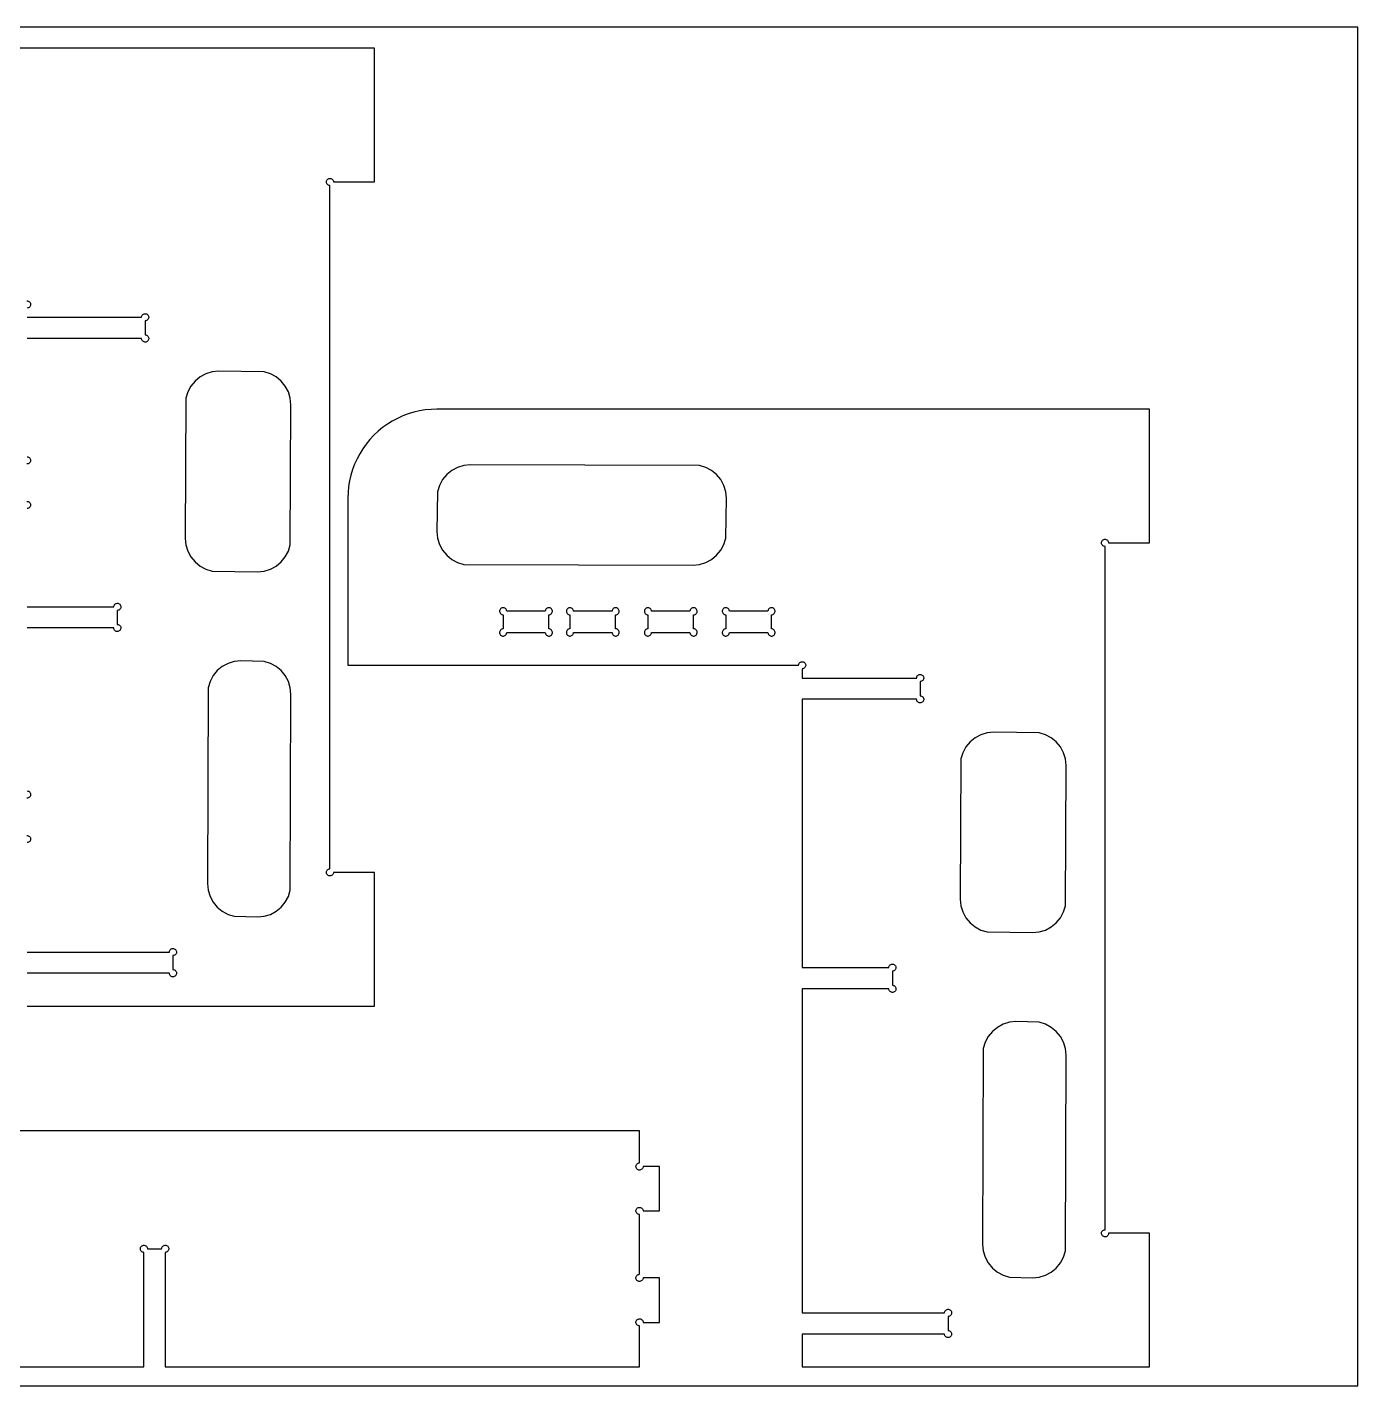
# Model space of a CAD drawing. Extents: x 0 to 2440, y -4410 to 1220.
# Drawn here: x 1245 to 2440, y -2940 to -1720 of the extents above; entities that cross this region are included whole.
import ezdxf

# ---------------------------------------------------------------- set-up
doc = ezdxf.new("R2010")
doc.units = 0
doc.layers.add('CUT', color=1, linetype='Continuous')
doc.layers.add('REFERENCE-SHEET', color=8, linetype='Continuous')

msp = doc.modelspace()

# ---------------------------------------------------------------- linework, layer by layer
at = {"layer": 'CUT'}
for points in [[(1245, -2599), (1557, -2599), (1557, -2479), (1520.2, -2479), (1520.1, -2479.7), (1519.9, -2480.3), (1519.6, -2480.9), (1519.1, -2481.4), (1518.5, -2481.8), (1517.9, -2482.1), (1517.2, -2482.2), (1516.5, -2482.2), (1515.9, -2482), (1515.3, -2481.7), (1514.7, -2481.3), (1514.3, -2480.7), (1514, -2480.1), (1513.8, -2479.5), (1513.8, -2478.8), (1513.9, -2478.1), (1514.2, -2477.5), (1514.6, -2476.9), (1515.1, -2476.4), (1515.7, -2476.1), (1516.3, -2475.9), (1517, -2475.8), (1517, -1862.2), (1516.3, -1862.1), (1515.7, -1861.9), (1515.1, -1861.6), (1514.6, -1861.1), (1514.2, -1860.5), (1513.9, -1859.9), (1513.8, -1859.2), (1513.8, -1858.5), (1514, -1857.9), (1514.3, -1857.3), (1514.7, -1856.7), (1515.3, -1856.3), (1515.9, -1856), (1516.5, -1855.8), (1517.2, -1855.8), (1517.9, -1855.9), (1518.5, -1856.2), (1519.1, -1856.6), (1519.6, -1857.1), (1519.9, -1857.7), (1520.1, -1858.3), (1520.2, -1859), (1557, -1859), (1557, -1739), (917, -1739)], [(1244.8, -1965.8), (1245.5, -1965.8), (1246.1, -1966), (1246.7, -1966.3), (1247.3, -1966.7), (1247.7, -1967.3), (1248, -1967.9), (1248.2, -1968.5), (1248.2, -1969.2), (1248.1, -1969.9), (1247.8, -1970.5), (1247.4, -1971.1), (1246.9, -1971.6), (1246.3, -1971.9), (1245.7, -1972.1), (1245, -1972.2)], [(1245, -1980.5), (1347.8, -1980.5), (1347.9, -1979.8), (1348.1, -1979.2), (1348.4, -1978.6), (1348.9, -1978.1), (1349.5, -1977.7), (1350.1, -1977.4), (1350.8, -1977.3), (1351.5, -1977.3), (1352.1, -1977.5), (1352.7, -1977.8), (1353.3, -1978.2), (1353.7, -1978.8), (1354, -1979.4), (1354.2, -1980), (1354.2, -1980.7), (1354.1, -1981.4), (1353.8, -1982), (1353.4, -1982.6), (1352.9, -1983.1), (1352.3, -1983.4), (1351.7, -1983.6), (1351, -1983.7), (1351, -1996.3), (1351.7, -1996.4), (1352.3, -1996.6), (1352.9, -1996.9), (1353.4, -1997.4), (1353.8, -1998), (1354.1, -1998.6), (1354.2, -1999.3), (1354.2, -2000), (1354, -2000.6), (1353.7, -2001.2), (1353.3, -2001.8), (1352.7, -2002.2), (1352.1, -2002.5), (1351.5, -2002.7), (1350.8, -2002.7), (1350.1, -2002.6), (1349.5, -2002.3), (1348.9, -2001.9), (1348.4, -2001.4), (1348.1, -2000.8), (1347.9, -2000.2), (1347.8, -1999.5), (1245, -1999.5)], [(1245, -2105.8), (1245.7, -2105.9), (1246.3, -2106.1), (1246.9, -2106.4), (1247.4, -2106.9), (1247.8, -2107.5), (1248.1, -2108.1), (1248.2, -2108.8), (1248.2, -2109.5), (1248, -2110.1), (1247.7, -2110.7), (1247.3, -2111.3), (1246.7, -2111.7), (1246.1, -2112), (1245.5, -2112.2), (1244.8, -2112.2)], [(1244.8, -2145.8), (1245.5, -2145.8), (1246.1, -2146), (1246.7, -2146.3), (1247.3, -2146.7), (1247.7, -2147.3), (1248, -2147.9), (1248.2, -2148.5), (1248.2, -2149.2), (1248.1, -2149.9), (1247.8, -2150.5), (1247.4, -2151.1), (1246.9, -2151.6), (1246.3, -2151.9), (1245.7, -2152.1), (1245, -2152.2)], [(1245, -2240.5), (1322.8, -2240.5), (1322.9, -2239.8), (1323.1, -2239.2), (1323.4, -2238.6), (1323.9, -2238.1), (1324.5, -2237.7), (1325.1, -2237.4), (1325.8, -2237.3), (1326.5, -2237.3), (1327.1, -2237.5), (1327.7, -2237.8), (1328.3, -2238.2), (1328.7, -2238.8), (1329, -2239.4), (1329.2, -2240), (1329.2, -2240.7), (1329.1, -2241.4), (1328.8, -2242), (1328.4, -2242.6), (1327.9, -2243.1), (1327.3, -2243.4), (1326.7, -2243.6), (1326, -2243.7), (1326, -2256.3), (1326.7, -2256.4), (1327.3, -2256.6), (1327.9, -2256.9), (1328.4, -2257.4), (1328.8, -2258), (1329.1, -2258.6), (1329.2, -2259.3), (1329.2, -2260), (1329, -2260.6), (1328.7, -2261.2), (1328.3, -2261.8), (1327.7, -2262.2), (1327.1, -2262.5), (1326.5, -2262.7), (1325.8, -2262.7), (1325.1, -2262.6), (1324.5, -2262.3), (1323.9, -2261.9), (1323.4, -2261.4), (1323.1, -2260.8), (1322.9, -2260.2), (1322.8, -2259.5), (1245, -2259.5)], [(1245, -2405.8), (1245.7, -2405.9), (1246.3, -2406.1), (1246.9, -2406.4), (1247.4, -2406.9), (1247.8, -2407.5), (1248.1, -2408.1), (1248.2, -2408.8), (1248.2, -2409.5), (1248, -2410.1), (1247.7, -2410.7), (1247.3, -2411.3), (1246.7, -2411.7), (1246.1, -2412), (1245.5, -2412.2), (1244.8, -2412.2)], [(1244.8, -2445.8), (1245.5, -2445.8), (1246.1, -2446), (1246.7, -2446.3), (1247.3, -2446.7), (1247.7, -2447.3), (1248, -2447.9), (1248.2, -2448.5), (1248.2, -2449.2), (1248.1, -2449.9), (1247.8, -2450.5), (1247.4, -2451.1), (1246.9, -2451.6), (1246.3, -2451.9), (1245.7, -2452.1), (1245, -2452.2)], [(1245, -2550.5), (1372.8, -2550.5), (1372.9, -2549.8), (1373.1, -2549.2), (1373.4, -2548.6), (1373.9, -2548.1), (1374.5, -2547.7), (1375.1, -2547.4), (1375.8, -2547.3), (1376.5, -2547.3), (1377.1, -2547.5), (1377.7, -2547.8), (1378.3, -2548.2), (1378.7, -2548.8), (1379, -2549.4), (1379.2, -2550), (1379.2, -2550.7), (1379.1, -2551.4), (1378.8, -2552), (1378.4, -2552.6), (1377.9, -2553.1), (1377.3, -2553.4), (1376.7, -2553.6), (1376, -2553.7), (1376, -2566.3), (1376.7, -2566.4), (1377.3, -2566.6), (1377.9, -2566.9), (1378.4, -2567.4), (1378.8, -2568), (1379.1, -2568.6), (1379.2, -2569.3), (1379.2, -2570), (1379, -2570.6), (1378.7, -2571.2), (1378.3, -2571.8), (1377.7, -2572.2), (1377.1, -2572.5), (1376.5, -2572.7), (1375.8, -2572.7), (1375.1, -2572.6), (1374.5, -2572.3), (1373.9, -2571.9), (1373.4, -2571.4), (1373.1, -2570.8), (1372.9, -2570.2), (1372.8, -2569.5), (1245, -2569.5)], [(924.5, -2923), (1350, -2923), (1350, -2820.2), (1349.3, -2820.1), (1348.7, -2819.9), (1348.1, -2819.6), (1347.6, -2819.1), (1347.2, -2818.5), (1346.9, -2817.9), (1346.8, -2817.2), (1346.8, -2816.5), (1347, -2815.9), (1347.3, -2815.3), (1347.7, -2814.7), (1348.3, -2814.3), (1348.9, -2814), (1349.5, -2813.8), (1350.2, -2813.8), (1350.9, -2813.9), (1351.5, -2814.2), (1352.1, -2814.6), (1352.6, -2815.1), (1352.9, -2815.7), (1353.1, -2816.3), (1353.2, -2817), (1365.8, -2817), (1365.9, -2816.3), (1366.1, -2815.7), (1366.4, -2815.1), (1366.9, -2814.6), (1367.5, -2814.2), (1368.1, -2813.9), (1368.8, -2813.8), (1369.5, -2813.8), (1370.1, -2814), (1370.7, -2814.3), (1371.3, -2814.7), (1371.7, -2815.3), (1372, -2815.9), (1372.2, -2816.5), (1372.2, -2817.2), (1372.1, -2817.9), (1371.8, -2818.5), (1371.4, -2819.1), (1370.9, -2819.6), (1370.3, -2819.9), (1369.7, -2820.1), (1369, -2820.2), (1369, -2923), (1795, -2923), (1795, -2886.2), (1794.3, -2886.1), (1793.7, -2885.9), (1793.1, -2885.6), (1792.6, -2885.1), (1792.2, -2884.5), (1791.9, -2883.9), (1791.8, -2883.2), (1791.8, -2882.5), (1792, -2881.9), (1792.3, -2881.3), (1792.7, -2880.7), (1793.3, -2880.3), (1793.9, -2880), (1794.5, -2879.8), (1795.2, -2879.8), (1795.9, -2879.9), (1796.5, -2880.2), (1797.1, -2880.6), (1797.6, -2881.1), (1797.9, -2881.7), (1798.1, -2882.3), (1798.2, -2883), (1813, -2883), (1813, -2843), (1798.2, -2843), (1798.1, -2843.7), (1797.9, -2844.3), (1797.6, -2844.9), (1797.1, -2845.4), (1796.5, -2845.8), (1795.9, -2846.1), (1795.2, -2846.2), (1794.5, -2846.2), (1793.9, -2846), (1793.3, -2845.7), (1792.7, -2845.3), (1792.3, -2844.7), (1792, -2844.1), (1791.8, -2843.5), (1791.8, -2842.8), (1791.9, -2842.1), (1792.2, -2841.5), (1792.6, -2840.9), (1793.1, -2840.4), (1793.7, -2840.1), (1794.3, -2839.9), (1795, -2839.8), (1795, -2786.2), (1794.3, -2786.1), (1793.7, -2785.9), (1793.1, -2785.6), (1792.6, -2785.1), (1792.2, -2784.5), (1791.9, -2783.9), (1791.8, -2783.2), (1791.8, -2782.5), (1792, -2781.9), (1792.3, -2781.3), (1792.7, -2780.7), (1793.3, -2780.3), (1793.9, -2780), (1794.5, -2779.8), (1795.2, -2779.8), (1795.9, -2779.9), (1796.5, -2780.2), (1797.1, -2780.6), (1797.6, -2781.1), (1797.9, -2781.7), (1798.1, -2782.3), (1798.2, -2783), (1813, -2783), (1813, -2743), (1798.2, -2743), (1798.1, -2743.7), (1797.9, -2744.3), (1797.6, -2744.9), (1797.1, -2745.4), (1796.5, -2745.8), (1795.9, -2746.1), (1795.2, -2746.2), (1794.5, -2746.2), (1793.9, -2746), (1793.3, -2745.7), (1792.7, -2745.3), (1792.3, -2744.7), (1792, -2744.1), (1791.8, -2743.5), (1791.8, -2742.8), (1791.9, -2742.1), (1792.2, -2741.5), (1792.6, -2740.9), (1793.1, -2740.4), (1793.7, -2740.1), (1794.3, -2739.9), (1795, -2739.8), (1795, -2711), (35, -2711)]]:
    msp.add_lwpolyline(points, dxfattribs=at)
for points in [[(1482, -2059), (1481.4, -2053.1), (1479.7, -2047.5), (1476.9, -2042.3), (1473.2, -2037.8), (1468.7, -2034.1), (1463.5, -2031.3), (1457.9, -2029.6), (1417, -2029), (1411.1, -2029.6), (1405.5, -2031.3), (1400.3, -2034.1), (1395.8, -2037.8), (1392.1, -2042.3), (1389.3, -2047.5), (1387.6, -2053.1), (1387, -2179), (1387.6, -2184.9), (1389.3, -2190.5), (1392.1, -2195.7), (1395.8, -2200.2), (1400.3, -2203.9), (1405.5, -2206.7), (1411.1, -2208.4), (1452, -2209), (1457.9, -2208.4), (1463.5, -2206.7), (1468.7, -2203.9), (1473.2, -2200.2), (1476.9, -2195.7), (1479.7, -2190.5), (1481.4, -2184.9)], [(1533, -2143), (1533, -2293), (1937.8, -2293), (1937.9, -2292.3), (1938.1, -2291.7), (1938.4, -2291.1), (1938.9, -2290.6), (1939.5, -2290.2), (1940.1, -2289.9), (1940.8, -2289.8), (1941.5, -2289.8), (1942.1, -2290), (1942.7, -2290.3), (1943.3, -2290.7), (1943.7, -2291.3), (1944, -2291.9), (1944.2, -2292.5), (1944.2, -2293.2), (1944.1, -2293.9), (1943.8, -2294.5), (1943.4, -2295.1), (1942.9, -2295.6), (1942.3, -2295.9), (1941.7, -2296.1), (1941, -2296.2), (1941, -2304.5), (2043.8, -2304.5), (2043.9, -2303.8), (2044.1, -2303.2), (2044.4, -2302.6), (2044.9, -2302.1), (2045.5, -2301.7), (2046.1, -2301.4), (2046.8, -2301.3), (2047.5, -2301.3), (2048.1, -2301.5), (2048.7, -2301.8), (2049.3, -2302.2), (2049.7, -2302.8), (2050, -2303.4), (2050.2, -2304), (2050.2, -2304.7), (2050.1, -2305.4), (2049.8, -2306), (2049.4, -2306.6), (2048.9, -2307.1), (2048.3, -2307.4), (2047.7, -2307.6), (2047, -2307.7), (2047, -2320.3), (2047.7, -2320.4), (2048.3, -2320.6), (2048.9, -2320.9), (2049.4, -2321.4), (2049.8, -2322), (2050.1, -2322.6), (2050.2, -2323.3), (2050.2, -2324), (2050, -2324.6), (2049.7, -2325.2), (2049.3, -2325.8), (2048.7, -2326.2), (2048.1, -2326.5), (2047.5, -2326.7), (2046.8, -2326.7), (2046.1, -2326.6), (2045.5, -2326.3), (2044.9, -2325.9), (2044.4, -2325.4), (2044.1, -2324.8), (2043.9, -2324.2), (2043.8, -2323.5), (1941, -2323.5), (1941, -2564.5), (2018.8, -2564.5), (2018.9, -2563.8), (2019.1, -2563.2), (2019.4, -2562.6), (2019.9, -2562.1), (2020.5, -2561.7), (2021.1, -2561.4), (2021.8, -2561.3), (2022.5, -2561.3), (2023.1, -2561.5), (2023.7, -2561.8), (2024.3, -2562.2), (2024.7, -2562.8), (2025, -2563.4), (2025.2, -2564), (2025.2, -2564.7), (2025.1, -2565.4), (2024.8, -2566), (2024.4, -2566.6), (2023.9, -2567.1), (2023.3, -2567.4), (2022.7, -2567.6), (2022, -2567.7), (2022, -2580.3), (2022.7, -2580.4), (2023.3, -2580.6), (2023.9, -2580.9), (2024.4, -2581.4), (2024.8, -2582), (2025.1, -2582.6), (2025.2, -2583.3), (2025.2, -2584), (2025, -2584.6), (2024.7, -2585.2), (2024.3, -2585.8), (2023.7, -2586.2), (2023.1, -2586.5), (2022.5, -2586.7), (2021.8, -2586.7), (2021.1, -2586.6), (2020.5, -2586.3), (2019.9, -2585.9), (2019.4, -2585.4), (2019.1, -2584.8), (2018.9, -2584.2), (2018.8, -2583.5), (1941, -2583.5), (1941, -2874.5), (2068.8, -2874.5), (2068.9, -2873.8), (2069.1, -2873.2), (2069.4, -2872.6), (2069.9, -2872.1), (2070.5, -2871.7), (2071.1, -2871.4), (2071.8, -2871.3), (2072.5, -2871.3), (2073.1, -2871.5), (2073.7, -2871.8), (2074.3, -2872.2), (2074.7, -2872.8), (2075, -2873.4), (2075.2, -2874), (2075.2, -2874.7), (2075.1, -2875.4), (2074.8, -2876), (2074.4, -2876.6), (2073.9, -2877.1), (2073.3, -2877.4), (2072.7, -2877.6), (2072, -2877.7), (2072, -2890.3), (2072.7, -2890.4), (2073.3, -2890.6), (2073.9, -2890.9), (2074.4, -2891.4), (2074.8, -2892), (2075.1, -2892.6), (2075.2, -2893.3), (2075.2, -2894), (2075, -2894.6), (2074.7, -2895.2), (2074.3, -2895.8), (2073.7, -2896.2), (2073.1, -2896.5), (2072.5, -2896.7), (2071.8, -2896.7), (2071.1, -2896.6), (2070.5, -2896.3), (2069.9, -2895.9), (2069.4, -2895.4), (2069.1, -2894.8), (2068.9, -2894.2), (2068.8, -2893.5), (1941, -2893.5), (1941, -2923), (2253, -2923), (2253, -2803), (2216.2, -2803), (2216.1, -2803.7), (2215.9, -2804.3), (2215.6, -2804.9), (2215.1, -2805.4), (2214.5, -2805.8), (2213.9, -2806.1), (2213.2, -2806.2), (2212.5, -2806.2), (2211.9, -2806), (2211.3, -2805.7), (2210.7, -2805.3), (2210.3, -2804.7), (2210, -2804.1), (2209.8, -2803.5), (2209.8, -2802.8), (2209.9, -2802.1), (2210.2, -2801.5), (2210.6, -2800.9), (2211.1, -2800.4), (2211.7, -2800.1), (2212.3, -2799.9), (2213, -2799.8), (2213, -2186.2), (2212.3, -2186.1), (2211.7, -2185.9), (2211.1, -2185.6), (2210.6, -2185.1), (2210.2, -2184.5), (2209.9, -2183.9), (2209.8, -2183.2), (2209.8, -2182.5), (2210, -2181.9), (2210.3, -2181.3), (2210.7, -2180.7), (2211.3, -2180.3), (2211.9, -2180), (2212.5, -2179.8), (2213.2, -2179.8), (2213.9, -2179.9), (2214.5, -2180.2), (2215.1, -2180.6), (2215.6, -2181.1), (2215.9, -2181.7), (2216.1, -2182.3), (2216.2, -2183), (2253, -2183), (2253, -2063), (1613, -2063), (1607.8, -2063.2), (1602.6, -2063.7), (1597.4, -2064.5), (1592.3, -2065.7), (1587.3, -2067.2), (1582.4, -2069.1), (1577.6, -2071.3), (1573, -2073.7), (1568.6, -2076.5), (1564.3, -2079.5), (1560.3, -2082.9), (1556.4, -2086.4), (1552.9, -2090.3), (1549.5, -2094.3), (1546.5, -2098.6), (1543.7, -2103), (1541.3, -2107.6), (1539.1, -2112.4), (1537.2, -2117.3), (1535.7, -2122.3), (1534.5, -2127.4), (1533.7, -2132.6), (1533.2, -2137.8)], [(1873, -2143), (1872.4, -2137.1), (1870.7, -2131.5), (1867.9, -2126.3), (1864.2, -2121.8), (1859.7, -2118.1), (1854.5, -2115.3), (1848.9, -2113.6), (1643, -2113), (1637.1, -2113.6), (1631.5, -2115.3), (1626.3, -2118.1), (1621.8, -2121.8), (1618.1, -2126.3), (1615.3, -2131.5), (1613.6, -2137.1), (1613, -2173), (1613.6, -2178.9), (1615.3, -2184.5), (1618.1, -2189.7), (1621.8, -2194.2), (1626.3, -2197.9), (1631.5, -2200.7), (1637.1, -2202.4), (1843, -2203), (1848.9, -2202.4), (1854.5, -2200.7), (1859.7, -2197.9), (1864.2, -2194.2), (1867.9, -2189.7), (1870.7, -2184.5), (1872.4, -2178.9)], [(1710.3, -2263.5), (1710.4, -2264.2), (1710.6, -2264.8), (1710.9, -2265.4), (1711.4, -2265.9), (1712, -2266.3), (1712.6, -2266.6), (1713.3, -2266.7), (1714, -2266.7), (1714.6, -2266.5), (1715.2, -2266.2), (1715.8, -2265.8), (1716.2, -2265.2), (1716.5, -2264.6), (1716.7, -2264), (1716.7, -2263.3), (1716.6, -2262.6), (1716.3, -2262), (1715.9, -2261.4), (1715.4, -2260.9), (1714.8, -2260.6), (1714.2, -2260.4), (1713.5, -2260.3), (1713.5, -2247.7), (1714.2, -2247.6), (1714.8, -2247.4), (1715.4, -2247.1), (1715.9, -2246.6), (1716.3, -2246), (1716.6, -2245.4), (1716.7, -2244.7), (1716.7, -2244), (1716.5, -2243.4), (1716.2, -2242.8), (1715.8, -2242.2), (1715.2, -2241.8), (1714.6, -2241.5), (1714, -2241.3), (1713.3, -2241.3), (1712.6, -2241.4), (1712, -2241.7), (1711.4, -2242.1), (1710.9, -2242.6), (1710.6, -2243.2), (1710.4, -2243.8), (1710.3, -2244.5), (1675.7, -2244.5), (1675.6, -2243.8), (1675.4, -2243.2), (1675.1, -2242.6), (1674.6, -2242.1), (1674, -2241.7), (1673.4, -2241.4), (1672.7, -2241.3), (1672, -2241.3), (1671.4, -2241.5), (1670.8, -2241.8), (1670.2, -2242.2), (1669.8, -2242.8), (1669.5, -2243.4), (1669.3, -2244), (1669.3, -2244.7), (1669.4, -2245.4), (1669.7, -2246), (1670.1, -2246.6), (1670.6, -2247.1), (1671.2, -2247.4), (1671.8, -2247.6), (1672.5, -2247.7), (1672.5, -2260.3), (1671.8, -2260.4), (1671.2, -2260.6), (1670.6, -2260.9), (1670.1, -2261.4), (1669.7, -2262), (1669.4, -2262.6), (1669.3, -2263.3), (1669.3, -2264), (1669.5, -2264.6), (1669.8, -2265.2), (1670.2, -2265.8), (1670.8, -2266.2), (1671.4, -2266.5), (1672, -2266.7), (1672.7, -2266.7), (1673.4, -2266.6), (1674, -2266.3), (1674.6, -2265.9), (1675.1, -2265.4), (1675.4, -2264.8), (1675.6, -2264.2), (1675.7, -2263.5)], [(1770.3, -2263.5), (1770.4, -2264.2), (1770.6, -2264.8), (1770.9, -2265.4), (1771.4, -2265.9), (1772, -2266.3), (1772.6, -2266.6), (1773.3, -2266.7), (1774, -2266.7), (1774.6, -2266.5), (1775.2, -2266.2), (1775.8, -2265.8), (1776.2, -2265.2), (1776.5, -2264.6), (1776.7, -2264), (1776.7, -2263.3), (1776.6, -2262.6), (1776.3, -2262), (1775.9, -2261.4), (1775.4, -2260.9), (1774.8, -2260.6), (1774.2, -2260.4), (1773.5, -2260.3), (1773.5, -2247.7), (1774.2, -2247.6), (1774.8, -2247.4), (1775.4, -2247.1), (1775.9, -2246.6), (1776.3, -2246), (1776.6, -2245.4), (1776.7, -2244.7), (1776.7, -2244), (1776.5, -2243.4), (1776.2, -2242.8), (1775.8, -2242.2), (1775.2, -2241.8), (1774.6, -2241.5), (1774, -2241.3), (1773.3, -2241.3), (1772.6, -2241.4), (1772, -2241.7), (1771.4, -2242.1), (1770.9, -2242.6), (1770.6, -2243.2), (1770.4, -2243.8), (1770.3, -2244.5), (1735.7, -2244.5), (1735.6, -2243.8), (1735.4, -2243.2), (1735.1, -2242.6), (1734.6, -2242.1), (1734, -2241.7), (1733.4, -2241.4), (1732.7, -2241.3), (1732, -2241.3), (1731.4, -2241.5), (1730.8, -2241.8), (1730.2, -2242.2), (1729.8, -2242.8), (1729.5, -2243.4), (1729.3, -2244), (1729.3, -2244.7), (1729.4, -2245.4), (1729.7, -2246), (1730.1, -2246.6), (1730.6, -2247.1), (1731.2, -2247.4), (1731.8, -2247.6), (1732.5, -2247.7), (1732.5, -2260.3), (1731.8, -2260.4), (1731.2, -2260.6), (1730.6, -2260.9), (1730.1, -2261.4), (1729.7, -2262), (1729.4, -2262.6), (1729.3, -2263.3), (1729.3, -2264), (1729.5, -2264.6), (1729.8, -2265.2), (1730.2, -2265.8), (1730.8, -2266.2), (1731.4, -2266.5), (1732, -2266.7), (1732.7, -2266.7), (1733.4, -2266.6), (1734, -2266.3), (1734.6, -2265.9), (1735.1, -2265.4), (1735.4, -2264.8), (1735.6, -2264.2), (1735.7, -2263.5)], [(1840.3, -2263.5), (1840.4, -2264.2), (1840.6, -2264.8), (1840.9, -2265.4), (1841.4, -2265.9), (1842, -2266.3), (1842.6, -2266.6), (1843.3, -2266.7), (1844, -2266.7), (1844.6, -2266.5), (1845.2, -2266.2), (1845.8, -2265.8), (1846.2, -2265.2), (1846.5, -2264.6), (1846.7, -2264), (1846.7, -2263.3), (1846.6, -2262.6), (1846.3, -2262), (1845.9, -2261.4), (1845.4, -2260.9), (1844.8, -2260.6), (1844.2, -2260.4), (1843.5, -2260.3), (1843.5, -2247.7), (1844.2, -2247.6), (1844.8, -2247.4), (1845.4, -2247.1), (1845.9, -2246.6), (1846.3, -2246), (1846.6, -2245.4), (1846.7, -2244.7), (1846.7, -2244), (1846.5, -2243.4), (1846.2, -2242.8), (1845.8, -2242.2), (1845.2, -2241.8), (1844.6, -2241.5), (1844, -2241.3), (1843.3, -2241.3), (1842.6, -2241.4), (1842, -2241.7), (1841.4, -2242.1), (1840.9, -2242.6), (1840.6, -2243.2), (1840.4, -2243.8), (1840.3, -2244.5), (1805.7, -2244.5), (1805.6, -2243.8), (1805.4, -2243.2), (1805.1, -2242.6), (1804.6, -2242.1), (1804, -2241.7), (1803.4, -2241.4), (1802.7, -2241.3), (1802, -2241.3), (1801.4, -2241.5), (1800.8, -2241.8), (1800.2, -2242.2), (1799.8, -2242.8), (1799.5, -2243.4), (1799.3, -2244), (1799.3, -2244.7), (1799.4, -2245.4), (1799.7, -2246), (1800.1, -2246.6), (1800.6, -2247.1), (1801.2, -2247.4), (1801.8, -2247.6), (1802.5, -2247.7), (1802.5, -2260.3), (1801.8, -2260.4), (1801.2, -2260.6), (1800.6, -2260.9), (1800.1, -2261.4), (1799.7, -2262), (1799.4, -2262.6), (1799.3, -2263.3), (1799.3, -2264), (1799.5, -2264.6), (1799.8, -2265.2), (1800.2, -2265.8), (1800.8, -2266.2), (1801.4, -2266.5), (1802, -2266.7), (1802.7, -2266.7), (1803.4, -2266.6), (1804, -2266.3), (1804.6, -2265.9), (1805.1, -2265.4), (1805.4, -2264.8), (1805.6, -2264.2), (1805.7, -2263.5)], [(1910.3, -2263.5), (1910.4, -2264.2), (1910.6, -2264.8), (1910.9, -2265.4), (1911.4, -2265.9), (1912, -2266.3), (1912.6, -2266.6), (1913.3, -2266.7), (1914, -2266.7), (1914.6, -2266.5), (1915.2, -2266.2), (1915.8, -2265.8), (1916.2, -2265.2), (1916.5, -2264.6), (1916.7, -2264), (1916.7, -2263.3), (1916.6, -2262.6), (1916.3, -2262), (1915.9, -2261.4), (1915.4, -2260.9), (1914.8, -2260.6), (1914.2, -2260.4), (1913.5, -2260.3), (1913.5, -2247.7), (1914.2, -2247.6), (1914.8, -2247.4), (1915.4, -2247.1), (1915.9, -2246.6), (1916.3, -2246), (1916.6, -2245.4), (1916.7, -2244.7), (1916.7, -2244), (1916.5, -2243.4), (1916.2, -2242.8), (1915.8, -2242.2), (1915.2, -2241.8), (1914.6, -2241.5), (1914, -2241.3), (1913.3, -2241.3), (1912.6, -2241.4), (1912, -2241.7), (1911.4, -2242.1), (1910.9, -2242.6), (1910.6, -2243.2), (1910.4, -2243.8), (1910.3, -2244.5), (1875.7, -2244.5), (1875.6, -2243.8), (1875.4, -2243.2), (1875.1, -2242.6), (1874.6, -2242.1), (1874, -2241.7), (1873.4, -2241.4), (1872.7, -2241.3), (1872, -2241.3), (1871.4, -2241.5), (1870.8, -2241.8), (1870.2, -2242.2), (1869.8, -2242.8), (1869.5, -2243.4), (1869.3, -2244), (1869.3, -2244.7), (1869.4, -2245.4), (1869.7, -2246), (1870.1, -2246.6), (1870.6, -2247.1), (1871.2, -2247.4), (1871.8, -2247.6), (1872.5, -2247.7), (1872.5, -2260.3), (1871.8, -2260.4), (1871.2, -2260.6), (1870.6, -2260.9), (1870.1, -2261.4), (1869.7, -2262), (1869.4, -2262.6), (1869.3, -2263.3), (1869.3, -2264), (1869.5, -2264.6), (1869.8, -2265.2), (1870.2, -2265.8), (1870.8, -2266.2), (1871.4, -2266.5), (1872, -2266.7), (1872.7, -2266.7), (1873.4, -2266.6), (1874, -2266.3), (1874.6, -2265.9), (1875.1, -2265.4), (1875.4, -2264.8), (1875.6, -2264.2), (1875.7, -2263.5)], [(1482, -2319), (1481.4, -2313.1), (1479.7, -2307.5), (1476.9, -2302.3), (1473.2, -2297.8), (1468.7, -2294.1), (1463.5, -2291.3), (1457.9, -2289.6), (1437, -2289), (1431.1, -2289.6), (1425.5, -2291.3), (1420.3, -2294.1), (1415.8, -2297.8), (1412.1, -2302.3), (1409.3, -2307.5), (1407.6, -2313.1), (1407, -2489), (1407.6, -2494.9), (1409.3, -2500.5), (1412.1, -2505.7), (1415.8, -2510.2), (1420.3, -2513.9), (1425.5, -2516.7), (1431.1, -2518.4), (1452, -2519), (1457.9, -2518.4), (1463.5, -2516.7), (1468.7, -2513.9), (1473.2, -2510.2), (1476.9, -2505.7), (1479.7, -2500.5), (1481.4, -2494.9)], [(2178, -2383), (2177.4, -2377.1), (2175.7, -2371.5), (2172.9, -2366.3), (2169.2, -2361.8), (2164.7, -2358.1), (2159.5, -2355.3), (2153.9, -2353.6), (2113, -2353), (2107.1, -2353.6), (2101.5, -2355.3), (2096.3, -2358.1), (2091.8, -2361.8), (2088.1, -2366.3), (2085.3, -2371.5), (2083.6, -2377.1), (2083, -2503), (2083.6, -2508.9), (2085.3, -2514.5), (2088.1, -2519.7), (2091.8, -2524.2), (2096.3, -2527.9), (2101.5, -2530.7), (2107.1, -2532.4), (2148, -2533), (2153.9, -2532.4), (2159.5, -2530.7), (2164.7, -2527.9), (2169.2, -2524.2), (2172.9, -2519.7), (2175.7, -2514.5), (2177.4, -2508.9)], [(2178, -2643), (2177.4, -2637.1), (2175.7, -2631.5), (2172.9, -2626.3), (2169.2, -2621.8), (2164.7, -2618.1), (2159.5, -2615.3), (2153.9, -2613.6), (2133, -2613), (2127.1, -2613.6), (2121.5, -2615.3), (2116.3, -2618.1), (2111.8, -2621.8), (2108.1, -2626.3), (2105.3, -2631.5), (2103.6, -2637.1), (2103, -2813), (2103.6, -2818.9), (2105.3, -2824.5), (2108.1, -2829.7), (2111.8, -2834.2), (2116.3, -2837.9), (2121.5, -2840.7), (2127.1, -2842.4), (2148, -2843), (2153.9, -2842.4), (2159.5, -2840.7), (2164.7, -2837.9), (2169.2, -2834.2), (2172.9, -2829.7), (2175.7, -2824.5), (2177.4, -2818.9)]]:
    msp.add_lwpolyline(points, close=True, dxfattribs=at)
at = {"layer": 'REFERENCE-SHEET'}
msp.add_lwpolyline([(0, -2940), (2440, -2940), (2440, -1720), (0, -1720)], close=True, dxfattribs=at)

doc.saveas('drawing.dxf')
